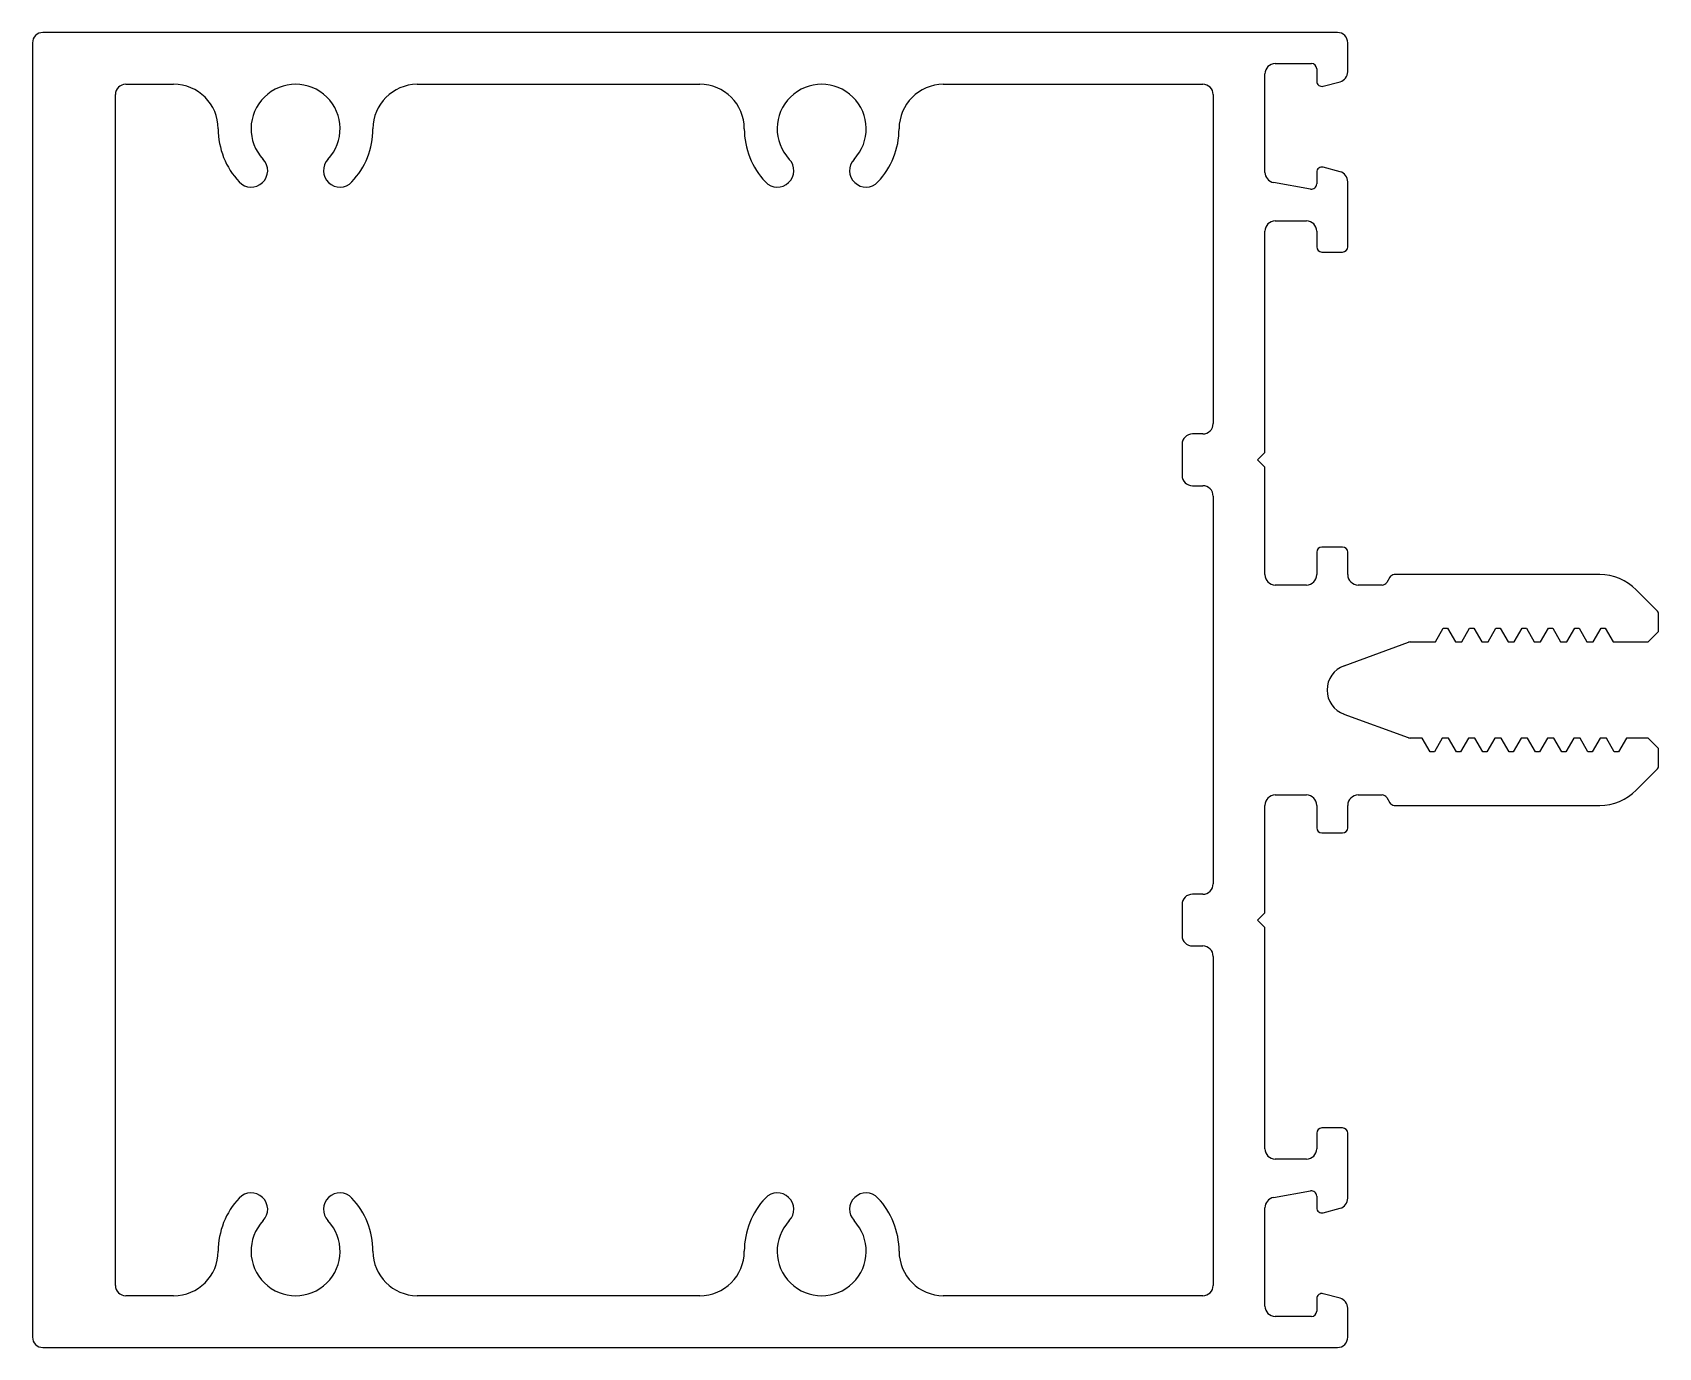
# Model space of a CAD drawing. Extents: x -27.7 to 50.8, y 2 to 65.5.
import ezdxf

# ---------------------------------------------------------------- set-up
doc = ezdxf.new("R2010")
doc.units = 0
doc.layers.get('0').update_dxf_attribs({"linetype": 'CONTINUOUS'})

msp = doc.modelspace()

# ---------------------------------------------------------------- linework, layer by layer
at = {"linetype": 'BYBLOCK'}
for p, q in [((35.293, 65.507), (-27.207, 65.507)), ((-27.707, 65.007), (-27.707, 2.507)), ((35.793, 63.613), (35.793, 65.007)), ((32.293, 64.007), (34.043, 64.007)), ((34.293, 63.757), (34.293, 63.154)), ((-23.207, 63.007), (-20.894, 63.007)), ((-9.136, 63.007), (4.506, 63.007)), ((16.264, 63.007), (28.793, 63.007)), ((31.793, 58.755), (31.793, 63.507)), ((34.608, 62.912), (35.422, 63.13)), ((-23.707, 5.007), (-23.707, 62.507)), ((29.293, 62.507), (29.293, 46.62)), ((35.422, 58.784), (34.608, 59.002)), ((34, 57.946), (32.206, 58.262)), ((34.293, 58.761), (34.293, 58.192)), ((35.793, 55.157), (35.793, 58.301)), ((31.793, 45.223), (31.793, 55.907)), ((32.293, 56.407), (33.793, 56.407)), ((34.293, 55.907), (34.293, 55.157)), ((34.543, 54.907), (35.543, 54.907)), ((27.793, 45.62), (27.793, 44.12)), ((28.793, 46.12), (28.293, 46.12)), ((31.439, 44.87), (31.793, 45.223)), ((31.793, 44.516), (31.439, 44.87)), ((31.793, 39.327), (31.793, 44.516)), ((28.293, 43.62), (28.793, 43.62)), ((29.293, 43.12), (29.293, 24.395)), ((34.293, 40.407), (34.293, 39.327)), ((35.543, 40.657), (34.543, 40.657)), ((35.793, 39.327), (35.793, 40.407)), ((47.954, 39.327), (38.037, 39.327)), ((33.793, 38.827), (32.293, 38.827)), ((37.46, 38.827), (36.293, 38.827)), ((37.821, 39.202), (37.677, 38.952)), ((50.72, 37.597), (49.722, 38.595)), ((50.793, 36.577), (50.793, 37.42)), ((40.023, 36.077), (40.404, 36.742)), ((40.404, 36.742), (40.607, 36.742)), ((40.607, 36.742), (40.988, 36.077)), ((41.293, 36.077), (41.674, 36.742)), ((41.674, 36.742), (41.877, 36.742)), ((41.877, 36.742), (42.258, 36.077)), ((42.563, 36.077), (42.944, 36.742)), ((42.944, 36.742), (43.147, 36.742)), ((43.147, 36.742), (43.528, 36.077)), ((43.833, 36.077), (44.214, 36.742)), ((44.214, 36.742), (44.417, 36.742)), ((44.417, 36.742), (44.798, 36.077)), ((45.103, 36.077), (45.484, 36.742)), ((45.484, 36.742), (45.687, 36.742)), ((45.687, 36.742), (46.068, 36.077)), ((46.373, 36.077), (46.754, 36.742)), ((46.754, 36.742), (46.957, 36.742)), ((46.957, 36.742), (47.338, 36.077)), ((47.643, 36.077), (48.024, 36.742)), ((48.024, 36.742), (48.227, 36.742)), ((48.227, 36.742), (48.608, 36.077)), ((50.293, 36.077), (50.793, 36.577)), ((35.615, 34.932), (38.721, 36.062)), ((38.806, 36.077), (40.023, 36.077)), ((40.988, 36.077), (41.293, 36.077)), ((42.258, 36.077), (42.563, 36.077)), ((43.528, 36.077), (43.833, 36.077)), ((44.798, 36.077), (45.103, 36.077)), ((46.068, 36.077), (46.373, 36.077)), ((47.338, 36.077), (47.643, 36.077)), ((48.608, 36.077), (50.293, 36.077)), ((38.721, 31.452), (35.615, 32.582)), ((39.388, 31.437), (38.806, 31.437)), ((39.769, 30.773), (39.388, 31.437)), ((40.353, 31.437), (39.972, 30.773)), ((40.658, 31.437), (40.353, 31.437)), ((41.039, 30.773), (40.658, 31.437)), ((41.623, 31.437), (41.242, 30.773)), ((41.928, 31.437), (41.623, 31.437)), ((42.309, 30.773), (41.928, 31.437)), ((42.893, 31.437), (42.512, 30.773)), ((43.198, 31.437), (42.893, 31.437)), ((43.579, 30.773), (43.198, 31.437)), ((44.163, 31.437), (43.782, 30.773)), ((44.468, 31.437), (44.163, 31.437)), ((44.849, 30.773), (44.468, 31.437)), ((45.433, 31.437), (45.052, 30.773)), ((45.738, 31.437), (45.433, 31.437)), ((46.119, 30.773), (45.738, 31.437)), ((46.703, 31.437), (46.322, 30.773)), ((47.008, 31.437), (46.703, 31.437)), ((47.389, 30.773), (47.008, 31.437)), ((47.973, 31.437), (47.592, 30.773)), ((48.278, 31.437), (47.973, 31.437)), ((48.659, 30.773), (48.278, 31.437)), ((49.243, 31.437), (48.862, 30.773)), ((50.293, 31.437), (49.243, 31.437)), ((50.793, 30.937), (50.293, 31.437)), ((39.972, 30.773), (39.769, 30.773)), ((41.242, 30.773), (41.039, 30.773)), ((42.512, 30.773), (42.309, 30.773)), ((43.782, 30.773), (43.579, 30.773)), ((45.052, 30.773), (44.849, 30.773)), ((46.322, 30.773), (46.119, 30.773)), ((47.592, 30.773), (47.389, 30.773)), ((48.862, 30.773), (48.659, 30.773)), ((50.793, 30.094), (50.793, 30.937)), ((49.722, 28.919), (50.72, 29.917)), ((32.293, 28.687), (33.793, 28.687)), ((36.293, 28.687), (37.46, 28.687)), ((37.677, 28.562), (37.821, 28.312)), ((31.793, 22.998), (31.793, 28.187)), ((34.293, 28.187), (34.293, 27.107)), ((35.793, 27.107), (35.793, 28.187)), ((38.037, 28.187), (47.954, 28.187)), ((34.543, 26.857), (35.543, 26.857)), ((28.793, 23.895), (28.293, 23.895)), ((27.793, 23.395), (27.793, 21.895)), ((31.439, 22.645), (31.793, 22.998)), ((31.793, 22.291), (31.439, 22.645)), ((31.793, 11.607), (31.793, 22.291)), ((28.293, 21.395), (28.793, 21.395)), ((29.293, 20.895), (29.293, 5.007)), ((35.543, 12.607), (34.543, 12.607)), ((34.293, 12.357), (34.293, 11.607)), ((35.793, 9.213), (35.793, 12.357)), ((33.793, 11.107), (32.293, 11.107)), ((32.206, 9.252), (34, 9.568)), ((31.793, 4.007), (31.793, 8.759)), ((34.293, 9.322), (34.293, 8.754)), ((34.608, 8.512), (35.422, 8.73)), ((-20.894, 4.507), (-23.207, 4.507)), ((4.506, 4.507), (-9.136, 4.507)), ((28.793, 4.507), (16.264, 4.507)), ((34.293, 4.361), (34.293, 3.757)), ((35.422, 4.384), (34.608, 4.602)), ((34.043, 3.507), (32.293, 3.507)), ((35.793, 2.507), (35.793, 3.901)), ((-27.207, 2.007), (35.293, 2.007))]:
    msp.add_line(p, q, dxfattribs=at)
for centre, radius, start, end in [((-27.207, 65.007), 0.5, 90, 180), ((35.293, 65.007), 0.5, 0, 90), ((32.293, 63.507), 0.5, 90, 180), ((34.043, 63.757), 0.25, 0, 90), ((35.293, 63.613), 0.5, 285, 0), ((-23.207, 62.507), 0.5, 90, 180), ((-20.894, 60.857), 2.15, 0.00549, 90), ((-15.007, 60.858), 2.15, 316.64274, 223.35726), ((-9.119, 60.857), 2.15, 90.432, 179.99511), ((4.506, 60.857), 2.15, 0.00549, 90), ((10.393, 60.858), 2.15, 316.64274, 223.35726), ((16.281, 60.857), 2.15, 90.432, 179.99511), ((28.793, 62.507), 0.5, 0, 90), ((34.543, 63.154), 0.25, 180, 285), ((-15.007, 60.858), 3.737, 180.00545, 223.3573), ((-15.007, 60.858), 3.737, 316.64274, 359.99511), ((10.393, 60.858), 3.737, 180.00545, 223.3573), ((10.393, 60.858), 3.737, 316.64274, 359.99511), ((-17.147, 58.837), 0.794, 223.35726, 43.35726), ((-12.867, 58.837), 0.794, 136.64274, 316.64274), ((8.253, 58.837), 0.794, 223.35726, 43.35726), ((12.533, 58.837), 0.794, 136.64274, 316.64274), ((34.543, 58.761), 0.25, 75, 180), ((32.293, 58.755), 0.5, 180, 260), ((34.043, 58.192), 0.25, 260, 0), ((35.293, 58.301), 0.5, 360, 75), ((32.293, 55.907), 0.5, 90, 180), ((33.793, 55.907), 0.5, 0.00007, 90), ((34.543, 55.157), 0.25, 180.00007, 270), ((35.543, 55.157), 0.25, 270, 360), ((28.793, 46.62), 0.5, 270, 0), ((28.293, 45.62), 0.5, 90, 180), ((28.293, 44.12), 0.5, 180, 270), ((31.543, 44.516), 0.25, 359.99998, 0.01353), ((28.793, 43.12), 0.5, 0, 90), ((34.543, 40.407), 0.25, 90, 180), ((35.543, 40.407), 0.25, 0, 90), ((32.293, 39.327), 0.5, 180, 270), ((33.793, 39.327), 0.5, 270, 360), ((36.293, 39.327), 0.5, 180, 270), ((38.037, 39.077), 0.25, 90, 150), ((47.954, 36.827), 2.5, 45, 90), ((37.46, 39.077), 0.25, 270, 330), ((50.543, 37.42), 0.25, 0, 45), ((38.806, 35.827), 0.25, 90, 110), ((36.043, 33.757), 1.25, 110, 250), ((38.806, 31.687), 0.25, 250, 270), ((50.543, 30.094), 0.25, 315, 360), ((32.293, 28.187), 0.5, 90, 180), ((33.793, 28.187), 0.5, 0, 90), ((36.293, 28.187), 0.5, 90, 180), ((37.46, 28.437), 0.25, 30, 90), ((38.037, 28.437), 0.25, 210, 270), ((47.954, 30.687), 2.5, 270, 315), ((34.543, 27.107), 0.25, 180, 270), ((35.543, 27.107), 0.25, 270, 0), ((28.793, 24.395), 0.5, 270, 0), ((28.293, 23.395), 0.5, 90, 180), ((31.543, 22.998), 0.25, 359.98647, 0.00002), ((28.293, 21.895), 0.5, 180, 270), ((28.793, 20.895), 0.5, 0, 90), ((34.543, 12.357), 0.25, 90, 179.99993), ((35.543, 12.357), 0.25, 0, 90), ((32.293, 11.607), 0.5, 180, 270), ((33.793, 11.607), 0.5, 270, 359.99993), ((-17.147, 8.678), 0.794, 316.64274, 136.64274), ((-12.867, 8.678), 0.794, 43.35726, 223.35726), ((8.253, 8.678), 0.794, 316.64274, 136.64274), ((12.533, 8.678), 0.794, 43.35726, 223.35726), ((34.043, 9.322), 0.25, 0, 100), ((-15.007, 6.657), 3.737, 136.6427, 179.99455), ((-15.007, 6.657), 3.737, 0.00489, 43.35726), ((10.393, 6.657), 3.737, 136.6427, 179.99455), ((10.393, 6.657), 3.738, 0.00489, 43.35726), ((32.293, 8.759), 0.5, 100, 180), ((34.543, 8.754), 0.25, 180, 285), ((35.293, 9.213), 0.5, 285, 0), ((-15.007, 6.657), 2.15, 136.64274, 43.35726), ((10.393, 6.657), 2.15, 136.64274, 43.35726), ((-20.894, 6.657), 2.15, 270.00058, 359.99451), ((-9.119, 6.657), 2.15, 180.00489, 269.568), ((4.506, 6.657), 2.15, 270, 359.99451), ((16.281, 6.657), 2.15, 180.00489, 269.568), ((-23.207, 5.007), 0.5, 180, 270), ((28.793, 5.007), 0.5, 270, 0), ((32.293, 4.007), 0.5, 180, 270), ((34.543, 4.361), 0.25, 75, 180), ((35.293, 3.901), 0.5, 360, 75), ((34.043, 3.757), 0.25, 270, 360), ((-27.207, 2.507), 0.5, 180, 270), ((35.293, 2.507), 0.5, 270, 0)]:
    msp.add_arc(centre, radius, start, end, dxfattribs=at)

doc.saveas('drawing.dxf')
